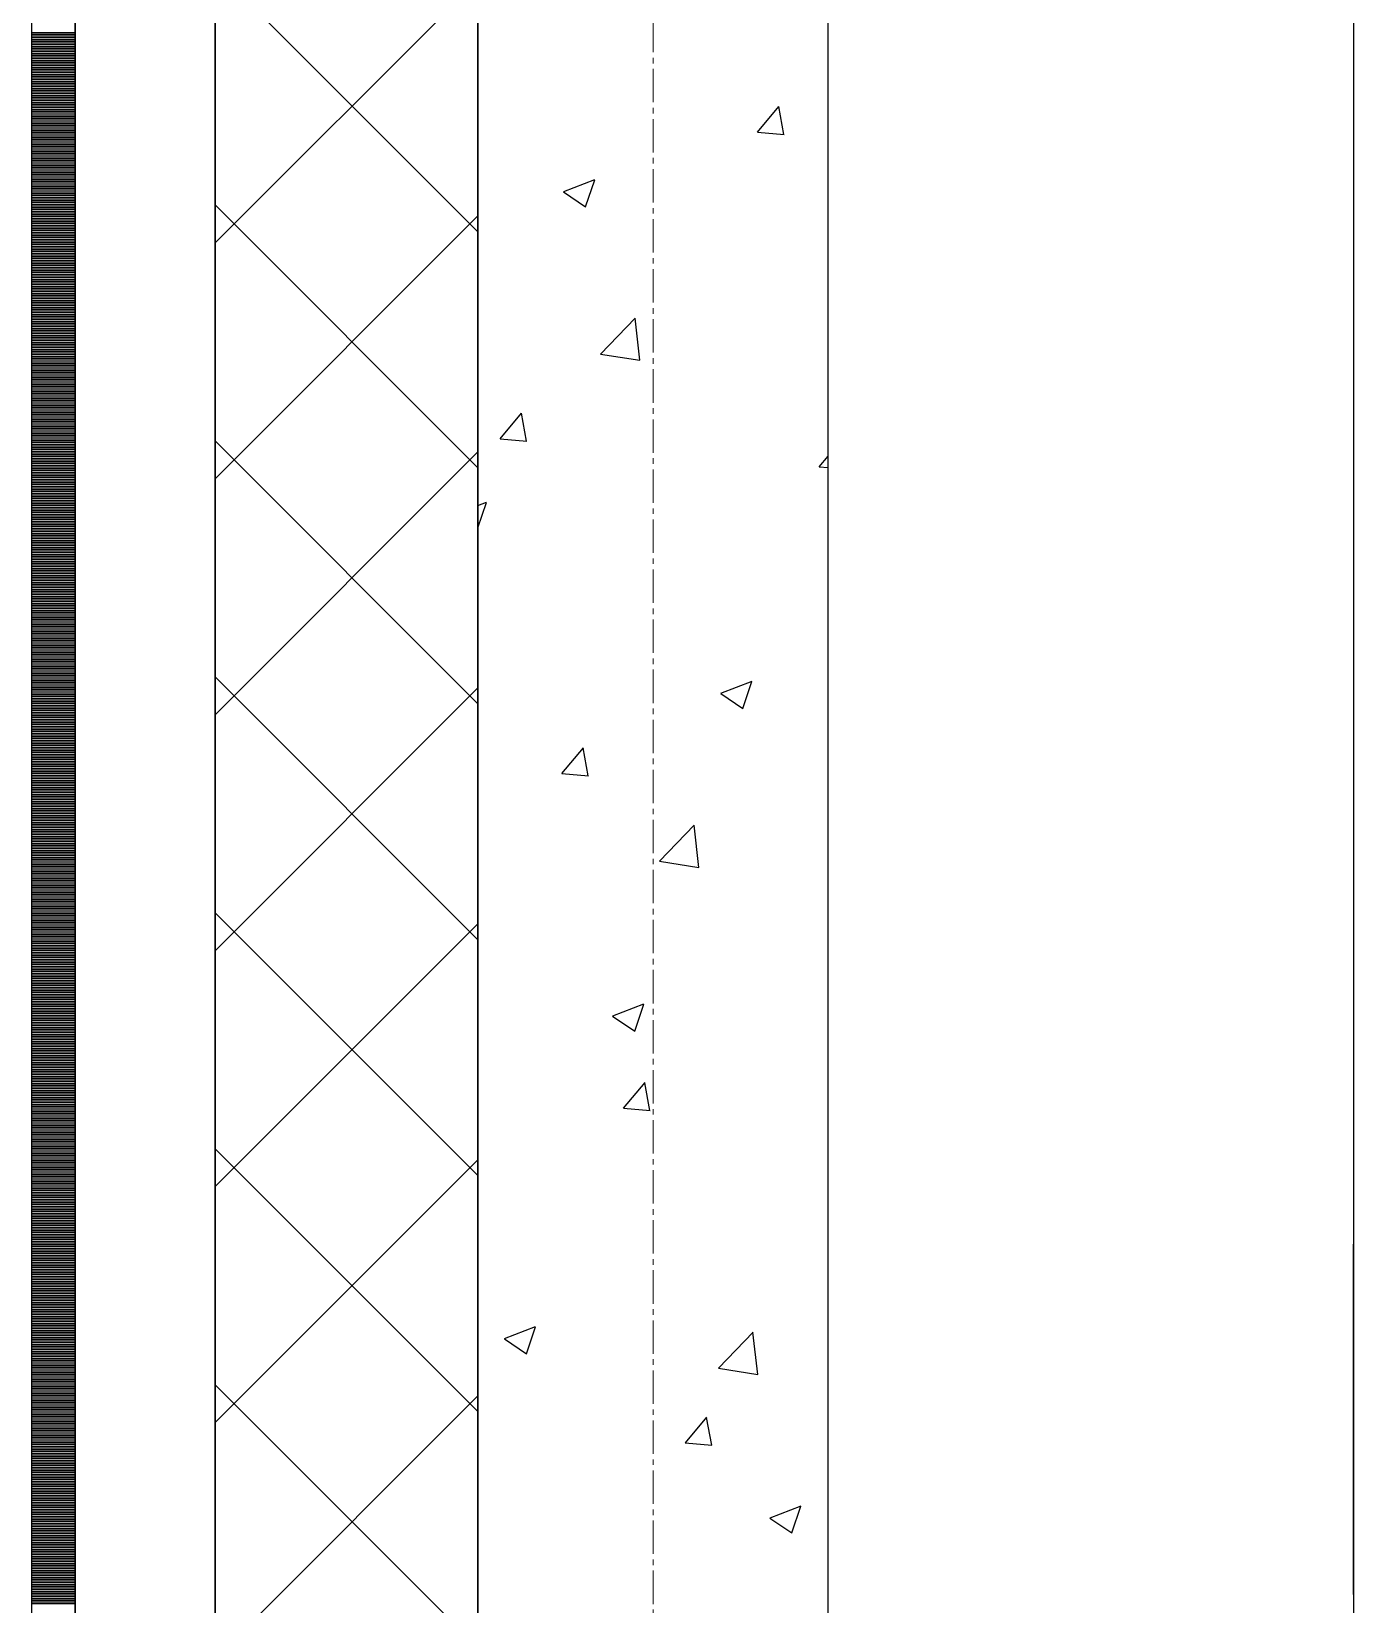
# Model space of a CAD drawing. Header units: millimetres. Extents: x -231292 to 573618, y -153144 to 564035.
# Drawn here: x 8548 to 9303, y 239161 to 240059 of the extents above; entities that cross this region are included whole.
import ezdxf

# ---------------------------------------------------------------- set-up
doc = ezdxf.new("R2010")
doc.units = ezdxf.units.MM
doc.linetypes.add('CENTER2', pattern=[28.575, 19.05, -3.175, 3.175, -3.175])
doc.layers.get('0').update_dxf_attribs({"color": 250})
for name, color, linetype, lineweight in [('АР_Стены ПЕНОблок', 250, 'Continuous', 20), ('АР_Тонкая', 250, 'Continuous', 5), ('АР_Утеплитель', 250, 'Continuous', 0), ('АР_Штриховка', 250, 'Continuous', 0), ('РД_Оси_100', 250, 'Continuous', 0)]:
    doc.layers.add(name, color=color, linetype=linetype, lineweight=lineweight)
doc.layers.add('КР_Балки-0.5', color=60, linetype='Continuous', lineweight=50, plot=False)

# ---------------------------------------------------------------- blocks, each defined once
blk = doc.blocks.new('оси_рен')
at = {"layer": 'РД_Оси_100', "color": 251, "linetype": 'CENTER2', "true_color": 0x636466}
blk.add_line((1195652.916, 135558.25), (1195652.916, 223268.25), dxfattribs=at)

msp = doc.modelspace()

# ---------------------------------------------------------------- linework, layer by layer
at = {"layer": 'АР_Стены ПЕНОблок', "color": 18, "linetype": 'Continuous', "lineweight": 25, "true_color": 0x000000}
for p, q in [((8803.243, 263866.253), (8803.243, 187666.253)), ((9003.243, 187666.253), (9003.243, 263866.253))]:
    msp.add_line(p, q, dxfattribs=at)
at = {"layer": 'АР_Тонкая', "color": 18, "linetype": 'Continuous', "lineweight": 25, "true_color": 0x000000}
for p, q in [((8548.243, 263866.253), (8548.243, 187666.253)), ((8573.243, 263866.253), (8573.243, 187666.253)), ((8573.243, 187666.253), (8573.243, 263866.253)), ((8653.243, 187666.253), (8653.243, 263866.253))]:
    msp.add_line(p, q, dxfattribs=at)
at = {"layer": 'АР_Утеплитель', "color": 18, "linetype": 'Continuous', "lineweight": 25, "true_color": 0x000000}
for p, q in [((8653.243, 263866.253), (8653.243, 187666.253)), ((8803.243, 187666.253), (8803.243, 263866.253))]:
    msp.add_line(p, q, dxfattribs=at)
at = {"layer": 'АР_Штриховка', "color": 18, "linetype": 'Continuous', "lineweight": 25, "true_color": 0x000000}
for p, q in [((8803.243, 239944.155), (8653.243, 240094.155)), ((8653.243, 239937.868), (8803.243, 240087.868)), ((8548.243, 240058.002), (8573.243, 240058.002)), ((8548.243, 240057.002), (8573.243, 240057.002)), ((8548.243, 240056.002), (8573.243, 240056.002)), ((8548.243, 240055.002), (8573.243, 240055.002)), ((8548.243, 240054.002), (8573.243, 240054.002)), ((8548.243, 240053.002), (8573.243, 240053.002)), ((8548.243, 240052.002), (8573.243, 240052.002)), ((8548.243, 240051.002), (8573.243, 240051.002)), ((8548.243, 240050.002), (8573.243, 240050.002)), ((8548.243, 240049.002), (8573.243, 240049.002)), ((8548.243, 240048.002), (8573.243, 240048.002)), ((8548.243, 240047.002), (8573.243, 240047.002)), ((8548.243, 240046.002), (8573.243, 240046.002)), ((8548.243, 240045.002), (8573.243, 240045.002)), ((8548.243, 240044.002), (8573.243, 240044.002)), ((8548.243, 240043.002), (8573.243, 240043.002)), ((8548.243, 240042.002), (8573.243, 240042.002)), ((8548.243, 240041.002), (8573.243, 240041.002)), ((8548.243, 240040.002), (8573.243, 240040.002)), ((8548.243, 240039.002), (8573.243, 240039.002)), ((8548.243, 240038.002), (8573.243, 240038.002)), ((8548.243, 240037.002), (8573.243, 240037.002)), ((8548.243, 240036.002), (8573.243, 240036.002)), ((8548.243, 240035.002), (8573.243, 240035.002)), ((8548.243, 240034.002), (8573.243, 240034.002)), ((8548.243, 240033.002), (8573.243, 240033.002)), ((8548.243, 240032.002), (8573.243, 240032.002)), ((8548.243, 240031.002), (8573.243, 240031.002)), ((8548.243, 240030.002), (8573.243, 240030.002)), ((8548.243, 240029.002), (8573.243, 240029.002)), ((8548.243, 240028.002), (8573.243, 240028.002)), ((8548.243, 240027.002), (8573.243, 240027.002)), ((8548.243, 240026.002), (8573.243, 240026.002)), ((8548.243, 240025.002), (8573.243, 240025.002)), ((8548.243, 240024.002), (8573.243, 240024.002)), ((8548.243, 240023.002), (8573.243, 240023.002)), ((8548.243, 240022.002), (8573.243, 240022.002)), ((8548.243, 240021.002), (8573.243, 240021.002)), ((8548.243, 240020.002), (8573.243, 240020.002)), ((8548.243, 240019.002), (8573.243, 240019.002)), ((8548.243, 240018.002), (8573.243, 240018.002)), ((8548.243, 240017.002), (8573.243, 240017.002)), ((8548.243, 240016.002), (8573.243, 240016.002)), ((8548.243, 240015.002), (8573.243, 240015.002)), ((8548.243, 240014.002), (8573.243, 240014.002)), ((8548.243, 240013.002), (8573.243, 240013.002)), ((8548.243, 240012.002), (8573.243, 240012.002)), ((8548.243, 240011.002), (8573.243, 240011.002)), ((8548.243, 240010.002), (8573.243, 240010.002)), ((8548.243, 240009.002), (8573.243, 240009.002)), ((8962.862, 240001.08), (8975.107, 240015.673)), ((8977.915, 239999.718), (8974.978, 240015.639)), ((8548.243, 240008.002), (8573.243, 240008.002)), ((8548.243, 240007.002), (8573.243, 240007.002)), ((8548.243, 240006.002), (8573.243, 240006.002)), ((8548.243, 240005.002), (8573.243, 240005.002)), ((8548.243, 240004.002), (8573.243, 240004.002)), ((8548.243, 240003.002), (8573.243, 240003.002)), ((8548.243, 240002.002), (8573.243, 240002.002)), ((8548.243, 240001.002), (8573.243, 240001.002)), ((8548.243, 240000.002), (8573.243, 240000.002)), ((8962.861, 240001.07), (8978.043, 239999.742)), ((8548.243, 239999.002), (8573.243, 239999.002)), ((8548.243, 239998.002), (8573.243, 239998.002)), ((8548.243, 239997.002), (8573.243, 239997.002)), ((8548.243, 239996.002), (8573.243, 239996.002)), ((8548.243, 239995.002), (8573.243, 239995.002)), ((8548.243, 239994.002), (8573.243, 239994.002)), ((8548.243, 239993.002), (8573.243, 239993.002)), ((8548.243, 239992.002), (8573.243, 239992.002)), ((8548.243, 239991.002), (8573.243, 239991.002)), ((8548.243, 239990.002), (8573.243, 239990.002)), ((8548.243, 239989.002), (8573.243, 239989.002)), ((8548.243, 239988.002), (8573.243, 239988.002)), ((8548.243, 239987.002), (8573.243, 239987.002)), ((8548.243, 239986.002), (8573.243, 239986.002)), ((8548.243, 239985.002), (8573.243, 239985.002)), ((8548.243, 239984.002), (8573.243, 239984.002)), ((8548.243, 239983.002), (8573.243, 239983.002)), ((8548.243, 239982.002), (8573.243, 239982.002)), ((8548.243, 239981.002), (8573.243, 239981.002)), ((8548.243, 239980.002), (8573.243, 239980.002)), ((8548.243, 239979.002), (8573.243, 239979.002)), ((8548.243, 239978.002), (8573.243, 239978.002)), ((8548.243, 239977.002), (8573.243, 239977.002)), ((8548.243, 239976.002), (8573.243, 239976.002)), ((8548.243, 239975.002), (8573.243, 239975.002)), ((8548.243, 239974.002), (8573.243, 239974.002)), ((8548.243, 239973.002), (8573.243, 239973.002)), ((8852.18, 239967.186), (8869.965, 239974.013)), ((8864.729, 239958.451), (8869.88, 239973.8)), ((8548.243, 239972.002), (8573.243, 239972.002)), ((8548.243, 239971.002), (8573.243, 239971.002)), ((8548.243, 239970.002), (8573.243, 239970.002)), ((8548.243, 239969.002), (8573.243, 239969.002)), ((8548.243, 239968.002), (8573.243, 239968.002)), ((8548.243, 239967.002), (8573.243, 239967.002)), ((8548.243, 239966.002), (8573.243, 239966.002)), ((8548.243, 239965.002), (8573.243, 239965.002)), ((8548.243, 239964.002), (8573.243, 239964.002)), ((8852.085, 239966.975), (8864.72, 239958.453)), ((8548.243, 239963.002), (8573.243, 239963.002)), ((8548.243, 239962.002), (8573.243, 239962.002)), ((8548.243, 239961.002), (8573.243, 239961.002)), ((8548.243, 239960.002), (8573.243, 239960.002)), ((8548.243, 239959.002), (8573.243, 239959.002)), ((8548.243, 239958.002), (8573.243, 239958.002)), ((8548.243, 239957.002), (8573.243, 239957.002)), ((8548.243, 239956.002), (8573.243, 239956.002)), ((8548.243, 239955.002), (8573.243, 239955.002)), ((8803.243, 239809.451), (8653.243, 239959.451)), ((8548.243, 239954.002), (8573.243, 239954.002)), ((8548.243, 239953.002), (8573.243, 239953.002)), ((8548.243, 239952.002), (8573.243, 239952.002)), ((8548.243, 239951.002), (8573.243, 239951.002)), ((8548.243, 239950.002), (8573.243, 239950.002)), ((8548.243, 239949.002), (8573.243, 239949.002)), ((8548.243, 239948.002), (8573.243, 239948.002)), ((8548.243, 239947.002), (8573.243, 239947.002)), ((8548.243, 239946.002), (8573.243, 239946.002)), ((8653.243, 239803.164), (8803.243, 239953.164)), ((8548.243, 239945.002), (8573.243, 239945.002)), ((8548.243, 239944.002), (8573.243, 239944.002)), ((8548.243, 239943.002), (8573.243, 239943.002)), ((8548.243, 239942.002), (8573.243, 239942.002)), ((8548.243, 239941.002), (8573.243, 239941.002)), ((8548.243, 239940.002), (8573.243, 239940.002)), ((8548.243, 239939.002), (8573.243, 239939.002)), ((8548.243, 239938.002), (8573.243, 239938.002)), ((8548.243, 239937.002), (8573.243, 239937.002)), ((8548.243, 239936.002), (8573.243, 239936.002)), ((8548.243, 239935.002), (8573.243, 239935.002)), ((8548.243, 239934.002), (8573.243, 239934.002)), ((8548.243, 239933.002), (8573.243, 239933.002)), ((8548.243, 239932.002), (8573.243, 239932.002)), ((8548.243, 239931.002), (8573.243, 239931.002)), ((8548.243, 239930.002), (8573.243, 239930.002)), ((8548.243, 239929.002), (8573.243, 239929.002)), ((8548.243, 239928.002), (8573.243, 239928.002)), ((8548.243, 239927.002), (8573.243, 239927.002)), ((8548.243, 239926.002), (8573.243, 239926.002)), ((8548.243, 239925.002), (8573.243, 239925.002)), ((8548.243, 239924.002), (8573.243, 239924.002)), ((8548.243, 239923.002), (8573.243, 239923.002)), ((8548.243, 239922.002), (8573.243, 239922.002)), ((8548.243, 239921.002), (8573.243, 239921.002)), ((8548.243, 239920.002), (8573.243, 239920.002)), ((8548.243, 239919.002), (8573.243, 239919.002)), ((8548.243, 239918.002), (8573.243, 239918.002)), ((8548.243, 239917.002), (8573.243, 239917.002)), ((8548.243, 239916.002), (8573.243, 239916.002)), ((8548.243, 239915.002), (8573.243, 239915.002)), ((8548.243, 239914.002), (8573.243, 239914.002)), ((8548.243, 239913.002), (8573.243, 239913.002)), ((8548.243, 239912.002), (8573.243, 239912.002)), ((8548.243, 239911.002), (8573.243, 239911.002)), ((8548.243, 239910.002), (8573.243, 239910.002)), ((8548.243, 239909.002), (8573.243, 239909.002)), ((8548.243, 239908.002), (8573.243, 239908.002)), ((8548.243, 239907.002), (8573.243, 239907.002)), ((8548.243, 239906.002), (8573.243, 239906.002)), ((8548.243, 239905.002), (8573.243, 239905.002)), ((8548.243, 239904.002), (8573.243, 239904.002)), ((8548.243, 239903.002), (8573.243, 239903.002)), ((8548.243, 239902.002), (8573.243, 239902.002)), ((8548.243, 239901.002), (8573.243, 239901.002)), ((8548.243, 239900.002), (8573.243, 239900.002)), ((8548.243, 239899.002), (8573.243, 239899.002)), ((8548.243, 239898.002), (8573.243, 239898.002)), ((8548.243, 239897.002), (8573.243, 239897.002)), ((8548.243, 239896.002), (8573.243, 239896.002)), ((8548.243, 239895.002), (8573.243, 239895.002)), ((8548.243, 239894.002), (8573.243, 239894.002)), ((8548.243, 239893.002), (8573.243, 239893.002)), ((8548.243, 239892.002), (8573.243, 239892.002)), ((8873.173, 239874.28), (8892.957, 239894.899)), ((8895.749, 239870.775), (8892.943, 239894.897)), ((8548.243, 239891.002), (8573.243, 239891.002)), ((8548.243, 239890.002), (8573.243, 239890.002)), ((8548.243, 239889.002), (8573.243, 239889.002)), ((8548.243, 239888.002), (8573.243, 239888.002)), ((8548.243, 239887.002), (8573.243, 239887.002)), ((8548.243, 239886.002), (8573.243, 239886.002)), ((8548.243, 239885.002), (8573.243, 239885.002)), ((8548.243, 239884.002), (8573.243, 239884.002)), ((8548.243, 239883.002), (8573.243, 239883.002)), ((8548.243, 239882.002), (8573.243, 239882.002)), ((8548.243, 239881.002), (8573.243, 239881.002)), ((8548.243, 239880.002), (8573.243, 239880.002)), ((8548.243, 239879.002), (8573.243, 239879.002)), ((8548.243, 239878.002), (8573.243, 239878.002)), ((8548.243, 239877.002), (8573.243, 239877.002)), ((8548.243, 239876.002), (8573.243, 239876.002)), ((8548.243, 239875.002), (8573.243, 239875.002)), ((8548.243, 239874.002), (8573.243, 239874.002)), ((8873.163, 239874.302), (8895.753, 239870.799)), ((8548.243, 239873.002), (8573.243, 239873.002)), ((8548.243, 239872.002), (8573.243, 239872.002)), ((8548.243, 239871.002), (8573.243, 239871.002)), ((8548.243, 239870.002), (8573.243, 239870.002)), ((8548.243, 239869.002), (8573.243, 239869.002)), ((8548.243, 239868.002), (8573.243, 239868.002)), ((8548.243, 239867.002), (8573.243, 239867.002)), ((8548.243, 239866.002), (8573.243, 239866.002)), ((8548.243, 239865.002), (8573.243, 239865.002)), ((8548.243, 239864.002), (8573.243, 239864.002)), ((8548.243, 239863.002), (8573.243, 239863.002)), ((8548.243, 239862.002), (8573.243, 239862.002)), ((8548.243, 239861.002), (8573.243, 239861.002)), ((8548.243, 239860.002), (8573.243, 239860.002)), ((8548.243, 239859.002), (8573.243, 239859.002)), ((8548.243, 239858.002), (8573.243, 239858.002)), ((8548.243, 239857.002), (8573.243, 239857.002)), ((8548.243, 239856.002), (8573.243, 239856.002)), ((8548.243, 239855.002), (8573.243, 239855.002)), ((8548.243, 239854.002), (8573.243, 239854.002)), ((8548.243, 239853.002), (8573.243, 239853.002)), ((8548.243, 239852.002), (8573.243, 239852.002)), ((8548.243, 239851.002), (8573.243, 239851.002)), ((8548.243, 239850.002), (8573.243, 239850.002)), ((8548.243, 239849.002), (8573.243, 239849.002)), ((8548.243, 239848.002), (8573.243, 239848.002)), ((8548.243, 239847.002), (8573.243, 239847.002)), ((8548.243, 239846.002), (8573.243, 239846.002)), ((8548.243, 239845.002), (8573.243, 239845.002)), ((8548.243, 239844.002), (8573.243, 239844.002)), ((8548.243, 239843.002), (8573.243, 239843.002)), ((8548.243, 239842.002), (8573.243, 239842.002)), ((8548.243, 239841.002), (8573.243, 239841.002)), ((8548.243, 239840.002), (8573.243, 239840.002)), ((8548.243, 239839.002), (8573.243, 239839.002)), ((8548.243, 239838.002), (8573.243, 239838.002)), ((8815.921, 239825.963), (8828.166, 239840.556)), ((8830.974, 239824.6), (8828.037, 239840.522)), ((8548.243, 239837.002), (8573.243, 239837.002)), ((8548.243, 239836.002), (8573.243, 239836.002)), ((8548.243, 239835.002), (8573.243, 239835.002)), ((8548.243, 239834.002), (8573.243, 239834.002)), ((8548.243, 239833.002), (8573.243, 239833.002)), ((8548.243, 239832.002), (8573.243, 239832.002)), ((8548.243, 239831.002), (8573.243, 239831.002)), ((8548.243, 239830.002), (8573.243, 239830.002)), ((8548.243, 239829.002), (8573.243, 239829.002)), ((8548.243, 239828.002), (8573.243, 239828.002)), ((8548.243, 239827.002), (8573.243, 239827.002)), ((8548.243, 239826.002), (8573.243, 239826.002)), ((8548.243, 239825.002), (8573.243, 239825.002)), ((8548.243, 239824.002), (8573.243, 239824.002)), ((8548.243, 239823.002), (8573.243, 239823.002)), ((8548.243, 239822.002), (8573.243, 239822.002)), ((8548.243, 239821.002), (8573.243, 239821.002)), ((8548.243, 239820.002), (8573.243, 239820.002)), ((8803.243, 239674.747), (8653.243, 239824.747)), ((8815.92, 239825.952), (8831.102, 239824.624)), ((8548.243, 239819.002), (8573.243, 239819.002)), ((8548.243, 239818.002), (8573.243, 239818.002)), ((8548.243, 239817.002), (8573.243, 239817.002)), ((8548.243, 239816.002), (8573.243, 239816.002)), ((8548.243, 239815.002), (8573.243, 239815.002)), ((8548.243, 239814.002), (8573.243, 239814.002)), ((8548.243, 239813.002), (8573.243, 239813.002)), ((8548.243, 239812.002), (8573.243, 239812.002)), ((8548.243, 239811.002), (8573.243, 239811.002)), ((8653.243, 239668.461), (8803.243, 239818.461)), ((8998.105, 239810.023), (9003.243, 239816.146)), ((8548.243, 239810.002), (8573.243, 239810.002)), ((8548.243, 239809.002), (8573.243, 239809.002)), ((8548.243, 239808.002), (8573.243, 239808.002)), ((8548.243, 239807.002), (8573.243, 239807.002)), ((8548.243, 239806.002), (8573.243, 239806.002)), ((8548.243, 239805.002), (8573.243, 239805.002)), ((8548.243, 239804.002), (8573.243, 239804.002)), ((8548.243, 239803.002), (8573.243, 239803.002)), ((8548.243, 239802.002), (8573.243, 239802.002)), ((8998.104, 239810.013), (9003.243, 239809.564)), ((8548.243, 239801.002), (8573.243, 239801.002)), ((8548.243, 239800.002), (8573.243, 239800.002)), ((8548.243, 239799.002), (8573.243, 239799.002)), ((8548.243, 239798.002), (8573.243, 239798.002)), ((8548.243, 239797.002), (8573.243, 239797.002)), ((8548.243, 239796.002), (8573.243, 239796.002)), ((8548.243, 239795.002), (8573.243, 239795.002)), ((8548.243, 239794.002), (8573.243, 239794.002)), ((8548.243, 239793.002), (8573.243, 239793.002)), ((8548.243, 239792.002), (8573.243, 239792.002)), ((8548.243, 239791.002), (8573.243, 239791.002)), ((8548.243, 239790.002), (8573.243, 239790.002)), ((8548.243, 239789.002), (8573.243, 239789.002)), ((8548.243, 239788.002), (8573.243, 239788.002)), ((8548.243, 239787.002), (8573.243, 239787.002)), ((8548.243, 239786.002), (8573.243, 239786.002)), ((8548.243, 239785.002), (8573.243, 239785.002)), ((8548.243, 239784.002), (8573.243, 239784.002)), ((8803.243, 239787.936), (8808.163, 239789.825)), ((8803.243, 239775.204), (8808.077, 239789.612)), ((8548.243, 239783.002), (8573.243, 239783.002)), ((8548.243, 239782.002), (8573.243, 239782.002)), ((8548.243, 239781.002), (8573.243, 239781.002)), ((8548.243, 239780.002), (8573.243, 239780.002)), ((8548.243, 239779.002), (8573.243, 239779.002)), ((8548.243, 239778.002), (8573.243, 239778.002)), ((8548.243, 239777.002), (8573.243, 239777.002)), ((8548.243, 239776.002), (8573.243, 239776.002)), ((8548.243, 239775.002), (8573.243, 239775.002)), ((8548.243, 239774.002), (8573.243, 239774.002)), ((8548.243, 239773.002), (8573.243, 239773.002)), ((8548.243, 239772.002), (8573.243, 239772.002)), ((8548.243, 239771.002), (8573.243, 239771.002)), ((8548.243, 239770.002), (8573.243, 239770.002)), ((8548.243, 239769.002), (8573.243, 239769.002)), ((8548.243, 239768.002), (8573.243, 239768.002)), ((8548.243, 239767.002), (8573.243, 239767.002)), ((8548.243, 239766.002), (8573.243, 239766.002)), ((8548.243, 239765.002), (8573.243, 239765.002)), ((8548.243, 239764.002), (8573.243, 239764.002)), ((8548.243, 239763.002), (8573.243, 239763.002)), ((8548.243, 239762.002), (8573.243, 239762.002)), ((8548.243, 239761.002), (8573.243, 239761.002)), ((8548.243, 239760.002), (8573.243, 239760.002)), ((8548.243, 239759.002), (8573.243, 239759.002)), ((8548.243, 239758.002), (8573.243, 239758.002)), ((8548.243, 239757.002), (8573.243, 239757.002)), ((8548.243, 239756.002), (8573.243, 239756.002)), ((8548.243, 239755.002), (8573.243, 239755.002)), ((8548.243, 239754.002), (8573.243, 239754.002)), ((8548.243, 239753.002), (8573.243, 239753.002)), ((8548.243, 239752.002), (8573.243, 239752.002)), ((8548.243, 239751.002), (8573.243, 239751.002)), ((8548.243, 239750.002), (8573.243, 239750.002)), ((8548.243, 239749.002), (8573.243, 239749.002)), ((8548.243, 239748.002), (8573.243, 239748.002)), ((8548.243, 239747.002), (8573.243, 239747.002)), ((8548.243, 239746.002), (8573.243, 239746.002)), ((8548.243, 239745.002), (8573.243, 239745.002)), ((8548.243, 239744.002), (8573.243, 239744.002)), ((8548.243, 239743.002), (8573.243, 239743.002)), ((8548.243, 239742.002), (8573.243, 239742.002)), ((8548.243, 239741.002), (8573.243, 239741.002)), ((8548.243, 239740.002), (8573.243, 239740.002)), ((8548.243, 239739.002), (8573.243, 239739.002)), ((8548.243, 239738.002), (8573.243, 239738.002)), ((8548.243, 239737.002), (8573.243, 239737.002)), ((8548.243, 239736.002), (8573.243, 239736.002)), ((8548.243, 239735.002), (8573.243, 239735.002)), ((8548.243, 239734.002), (8573.243, 239734.002)), ((8548.243, 239733.002), (8573.243, 239733.002)), ((8548.243, 239732.002), (8573.243, 239732.002)), ((8548.243, 239731.002), (8573.243, 239731.002)), ((8548.243, 239730.002), (8573.243, 239730.002)), ((8548.243, 239729.002), (8573.243, 239729.002)), ((8548.243, 239728.002), (8573.243, 239728.002)), ((8548.243, 239727.002), (8573.243, 239727.002)), ((8548.243, 239726.002), (8573.243, 239726.002)), ((8548.243, 239725.002), (8573.243, 239725.002)), ((8548.243, 239724.002), (8573.243, 239724.002)), ((8548.243, 239723.002), (8573.243, 239723.002)), ((8548.243, 239722.002), (8573.243, 239722.002)), ((8548.243, 239721.002), (8573.243, 239721.002)), ((8548.243, 239720.002), (8573.243, 239720.002)), ((8548.243, 239719.002), (8573.243, 239719.002)), ((8548.243, 239718.002), (8573.243, 239718.002)), ((8548.243, 239717.002), (8573.243, 239717.002)), ((8548.243, 239716.002), (8573.243, 239716.002)), ((8548.243, 239715.002), (8573.243, 239715.002)), ((8548.243, 239714.002), (8573.243, 239714.002)), ((8548.243, 239713.002), (8573.243, 239713.002)), ((8548.243, 239712.002), (8573.243, 239712.002)), ((8548.243, 239711.002), (8573.243, 239711.002)), ((8548.243, 239710.002), (8573.243, 239710.002)), ((8548.243, 239709.002), (8573.243, 239709.002)), ((8548.243, 239708.002), (8573.243, 239708.002)), ((8548.243, 239707.002), (8573.243, 239707.002)), ((8548.243, 239706.002), (8573.243, 239706.002)), ((8548.243, 239705.002), (8573.243, 239705.002)), ((8548.243, 239704.002), (8573.243, 239704.002)), ((8548.243, 239703.002), (8573.243, 239703.002)), ((8548.243, 239702.002), (8573.243, 239702.002)), ((8548.243, 239701.002), (8573.243, 239701.002)), ((8548.243, 239700.002), (8573.243, 239700.002)), ((8548.243, 239699.002), (8573.243, 239699.002)), ((8548.243, 239698.002), (8573.243, 239698.002)), ((8548.243, 239697.002), (8573.243, 239697.002)), ((8548.243, 239696.002), (8573.243, 239696.002)), ((8548.243, 239695.002), (8573.243, 239695.002)), ((8548.243, 239694.002), (8573.243, 239694.002)), ((8548.243, 239693.002), (8573.243, 239693.002)), ((8548.243, 239692.002), (8573.243, 239692.002)), ((8548.243, 239691.002), (8573.243, 239691.002)), ((8548.243, 239690.002), (8573.243, 239690.002)), ((8548.243, 239689.002), (8573.243, 239689.002)), ((8548.243, 239688.002), (8573.243, 239688.002)), ((8548.243, 239687.002), (8573.243, 239687.002)), ((8548.243, 239686.002), (8573.243, 239686.002)), ((8803.243, 239540.044), (8653.243, 239690.044)), ((8941.993, 239680.733), (8959.777, 239687.56)), ((8954.542, 239671.998), (8959.692, 239687.347)), ((8548.243, 239685.002), (8573.243, 239685.002)), ((8548.243, 239684.002), (8573.243, 239684.002)), ((8548.243, 239683.002), (8573.243, 239683.002)), ((8548.243, 239682.002), (8573.243, 239682.002)), ((8548.243, 239681.002), (8573.243, 239681.002)), ((8548.243, 239680.002), (8573.243, 239680.002)), ((8548.243, 239679.002), (8573.243, 239679.002)), ((8548.243, 239678.002), (8573.243, 239678.002)), ((8548.243, 239677.002), (8573.243, 239677.002)), ((8653.243, 239533.757), (8803.243, 239683.757)), ((8941.897, 239680.522), (8954.532, 239672)), ((8548.243, 239676.002), (8573.243, 239676.002)), ((8548.243, 239675.002), (8573.243, 239675.002)), ((8548.243, 239674.002), (8573.243, 239674.002)), ((8548.243, 239673.002), (8573.243, 239673.002)), ((8548.243, 239672.002), (8573.243, 239672.002)), ((8548.243, 239671.002), (8573.243, 239671.002)), ((8548.243, 239670.002), (8573.243, 239670.002)), ((8548.243, 239669.002), (8573.243, 239669.002)), ((8548.243, 239668.002), (8573.243, 239668.002)), ((8548.243, 239667.002), (8573.243, 239667.002)), ((8548.243, 239666.002), (8573.243, 239666.002)), ((8548.243, 239665.002), (8573.243, 239665.002)), ((8548.243, 239664.002), (8573.243, 239664.002)), ((8548.243, 239663.002), (8573.243, 239663.002)), ((8548.243, 239662.002), (8573.243, 239662.002)), ((8548.243, 239661.002), (8573.243, 239661.002)), ((8548.243, 239660.002), (8573.243, 239660.002)), ((8548.243, 239659.002), (8573.243, 239659.002)), ((8548.243, 239658.002), (8573.243, 239658.002)), ((8548.243, 239657.002), (8573.243, 239657.002)), ((8548.243, 239656.002), (8573.243, 239656.002)), ((8548.243, 239655.002), (8573.243, 239655.002)), ((8548.243, 239654.002), (8573.243, 239654.002)), ((8548.243, 239653.002), (8573.243, 239653.002)), ((8548.243, 239652.002), (8573.243, 239652.002)), ((8548.243, 239651.002), (8573.243, 239651.002)), ((8548.243, 239650.002), (8573.243, 239650.002)), ((8851.164, 239634.906), (8863.409, 239649.499)), ((8866.217, 239633.543), (8863.28, 239649.465)), ((8548.243, 239649.002), (8573.243, 239649.002)), ((8548.243, 239648.002), (8573.243, 239648.002)), ((8548.243, 239647.002), (8573.243, 239647.002)), ((8548.243, 239646.002), (8573.243, 239646.002)), ((8548.243, 239645.002), (8573.243, 239645.002)), ((8548.243, 239644.002), (8573.243, 239644.002)), ((8548.243, 239643.002), (8573.243, 239643.002)), ((8548.243, 239642.002), (8573.243, 239642.002)), ((8548.243, 239641.002), (8573.243, 239641.002)), ((8548.243, 239640.002), (8573.243, 239640.002)), ((8548.243, 239639.002), (8573.243, 239639.002)), ((8548.243, 239638.002), (8573.243, 239638.002)), ((8548.243, 239637.002), (8573.243, 239637.002)), ((8548.243, 239636.002), (8573.243, 239636.002)), ((8548.243, 239635.002), (8573.243, 239635.002)), ((8548.243, 239634.002), (8573.243, 239634.002)), ((8548.243, 239633.002), (8573.243, 239633.002)), ((8548.243, 239632.002), (8573.243, 239632.002)), ((8851.163, 239634.896), (8866.345, 239633.567)), ((8548.243, 239631.002), (8573.243, 239631.002)), ((8548.243, 239630.002), (8573.243, 239630.002)), ((8548.243, 239629.002), (8573.243, 239629.002)), ((8548.243, 239628.002), (8573.243, 239628.002)), ((8548.243, 239627.002), (8573.243, 239627.002)), ((8548.243, 239626.002), (8573.243, 239626.002)), ((8548.243, 239625.002), (8573.243, 239625.002)), ((8548.243, 239624.002), (8573.243, 239624.002)), ((8548.243, 239623.002), (8573.243, 239623.002)), ((8548.243, 239622.002), (8573.243, 239622.002)), ((8548.243, 239621.002), (8573.243, 239621.002)), ((8548.243, 239620.002), (8573.243, 239620.002)), ((8548.243, 239619.002), (8573.243, 239619.002)), ((8548.243, 239618.002), (8573.243, 239618.002)), ((8548.243, 239617.002), (8573.243, 239617.002)), ((8548.243, 239616.002), (8573.243, 239616.002)), ((8548.243, 239615.002), (8573.243, 239615.002)), ((8548.243, 239614.002), (8573.243, 239614.002)), ((8548.243, 239613.002), (8573.243, 239613.002)), ((8548.243, 239612.002), (8573.243, 239612.002)), ((8548.243, 239611.002), (8573.243, 239611.002)), ((8548.243, 239610.002), (8573.243, 239610.002)), ((8548.243, 239609.002), (8573.243, 239609.002)), ((8548.243, 239608.002), (8573.243, 239608.002)), ((8548.243, 239607.002), (8573.243, 239607.002)), ((8548.243, 239606.002), (8573.243, 239606.002)), ((8548.243, 239605.002), (8573.243, 239605.002)), ((8906.848, 239584.811), (8926.632, 239605.43)), ((8929.424, 239581.306), (8926.617, 239605.428)), ((8548.243, 239604.002), (8573.243, 239604.002)), ((8548.243, 239603.002), (8573.243, 239603.002)), ((8548.243, 239602.002), (8573.243, 239602.002)), ((8548.243, 239601.002), (8573.243, 239601.002)), ((8548.243, 239600.002), (8573.243, 239600.002)), ((8548.243, 239599.002), (8573.243, 239599.002)), ((8548.243, 239598.002), (8573.243, 239598.002)), ((8548.243, 239597.002), (8573.243, 239597.002)), ((8548.243, 239596.002), (8573.243, 239596.002)), ((8548.243, 239595.002), (8573.243, 239595.002)), ((8548.243, 239594.002), (8573.243, 239594.002)), ((8548.243, 239593.002), (8573.243, 239593.002)), ((8548.243, 239592.002), (8573.243, 239592.002)), ((8548.243, 239591.002), (8573.243, 239591.002)), ((8548.243, 239590.002), (8573.243, 239590.002)), ((8548.243, 239589.002), (8573.243, 239589.002)), ((8548.243, 239588.002), (8573.243, 239588.002)), ((8548.243, 239587.002), (8573.243, 239587.002)), ((8548.243, 239586.002), (8573.243, 239586.002)), ((8548.243, 239585.002), (8573.243, 239585.002)), ((8548.243, 239584.002), (8573.243, 239584.002)), ((8548.243, 239583.002), (8573.243, 239583.002)), ((8548.243, 239582.002), (8573.243, 239582.002)), ((8548.243, 239581.002), (8573.243, 239581.002)), ((8548.243, 239580.002), (8573.243, 239580.002)), ((8548.243, 239579.002), (8573.243, 239579.002)), ((8548.243, 239578.002), (8573.243, 239578.002)), ((8906.837, 239584.834), (8929.427, 239581.331)), ((8548.243, 239577.002), (8573.243, 239577.002)), ((8548.243, 239576.002), (8573.243, 239576.002)), ((8548.243, 239575.002), (8573.243, 239575.002)), ((8548.243, 239574.002), (8573.243, 239574.002)), ((8548.243, 239573.002), (8573.243, 239573.002)), ((8548.243, 239572.002), (8573.243, 239572.002)), ((8548.243, 239571.002), (8573.243, 239571.002)), ((8548.243, 239570.002), (8573.243, 239570.002)), ((8548.243, 239569.002), (8573.243, 239569.002)), ((8548.243, 239568.002), (8573.243, 239568.002)), ((8548.243, 239567.002), (8573.243, 239567.002)), ((8548.243, 239566.002), (8573.243, 239566.002)), ((8548.243, 239565.002), (8573.243, 239565.002)), ((8548.243, 239564.002), (8573.243, 239564.002)), ((8548.243, 239563.002), (8573.243, 239563.002)), ((8548.243, 239562.002), (8573.243, 239562.002)), ((8548.243, 239561.002), (8573.243, 239561.002)), ((8548.243, 239560.002), (8573.243, 239560.002)), ((8548.243, 239559.002), (8573.243, 239559.002)), ((8548.243, 239558.002), (8573.243, 239558.002)), ((8548.243, 239557.002), (8573.243, 239557.002)), ((8548.243, 239556.002), (8573.243, 239556.002)), ((8548.243, 239555.002), (8573.243, 239555.002)), ((8548.243, 239554.002), (8573.243, 239554.002)), ((8548.243, 239553.002), (8573.243, 239553.002)), ((8548.243, 239552.002), (8573.243, 239552.002)), ((8548.243, 239551.002), (8573.243, 239551.002)), ((8803.243, 239405.34), (8653.243, 239555.34)), ((8548.243, 239550.002), (8573.243, 239550.002)), ((8548.243, 239549.002), (8573.243, 239549.002)), ((8548.243, 239548.002), (8573.243, 239548.002)), ((8548.243, 239547.002), (8573.243, 239547.002)), ((8548.243, 239546.002), (8573.243, 239546.002)), ((8548.243, 239545.002), (8573.243, 239545.002)), ((8548.243, 239544.002), (8573.243, 239544.002)), ((8548.243, 239543.002), (8573.243, 239543.002)), ((8548.243, 239542.002), (8573.243, 239542.002)), ((8653.243, 239399.053), (8803.243, 239549.053)), ((8548.243, 239541.002), (8573.243, 239541.002)), ((8548.243, 239540.002), (8573.243, 239540.002)), ((8548.243, 239539.002), (8573.243, 239539.002)), ((8548.243, 239538.002), (8573.243, 239538.002)), ((8548.243, 239537.002), (8573.243, 239537.002)), ((8548.243, 239536.002), (8573.243, 239536.002)), ((8548.243, 239535.002), (8573.243, 239535.002)), ((8548.243, 239534.002), (8573.243, 239534.002)), ((8548.243, 239533.002), (8573.243, 239533.002)), ((8548.243, 239532.002), (8573.243, 239532.002)), ((8548.243, 239531.002), (8573.243, 239531.002)), ((8548.243, 239530.002), (8573.243, 239530.002)), ((8548.243, 239529.002), (8573.243, 239529.002)), ((8548.243, 239528.002), (8573.243, 239528.002)), ((8548.243, 239527.002), (8573.243, 239527.002)), ((8548.243, 239526.002), (8573.243, 239526.002)), ((8548.243, 239525.002), (8573.243, 239525.002)), ((8548.243, 239524.002), (8573.243, 239524.002)), ((8548.243, 239523.002), (8573.243, 239523.002)), ((8548.243, 239522.002), (8573.243, 239522.002)), ((8548.243, 239521.002), (8573.243, 239521.002)), ((8548.243, 239520.002), (8573.243, 239520.002)), ((8548.243, 239519.002), (8573.243, 239519.002)), ((8548.243, 239518.002), (8573.243, 239518.002)), ((8548.243, 239517.002), (8573.243, 239517.002)), ((8548.243, 239516.002), (8573.243, 239516.002)), ((8548.243, 239515.002), (8573.243, 239515.002)), ((8548.243, 239514.002), (8573.243, 239514.002)), ((8548.243, 239513.002), (8573.243, 239513.002)), ((8548.243, 239512.002), (8573.243, 239512.002)), ((8548.243, 239511.002), (8573.243, 239511.002)), ((8548.243, 239510.002), (8573.243, 239510.002)), ((8548.243, 239509.002), (8573.243, 239509.002)), ((8548.243, 239508.002), (8573.243, 239508.002)), ((8548.243, 239507.002), (8573.243, 239507.002)), ((8548.243, 239506.002), (8573.243, 239506.002)), ((8548.243, 239505.002), (8573.243, 239505.002)), ((8548.243, 239504.002), (8573.243, 239504.002)), ((8548.243, 239503.002), (8573.243, 239503.002)), ((8548.243, 239502.002), (8573.243, 239502.002)), ((8548.243, 239501.002), (8573.243, 239501.002)), ((8548.243, 239500.002), (8573.243, 239500.002)), ((8548.243, 239499.002), (8573.243, 239499.002)), ((8548.243, 239498.002), (8573.243, 239498.002)), ((8548.243, 239497.002), (8573.243, 239497.002)), ((8880.191, 239496.545), (8897.975, 239503.372)), ((8892.74, 239487.81), (8897.89, 239503.159)), ((8548.243, 239496.002), (8573.243, 239496.002)), ((8548.243, 239495.002), (8573.243, 239495.002)), ((8548.243, 239494.002), (8573.243, 239494.002)), ((8548.243, 239493.002), (8573.243, 239493.002)), ((8548.243, 239492.002), (8573.243, 239492.002)), ((8548.243, 239491.002), (8573.243, 239491.002)), ((8548.243, 239490.002), (8573.243, 239490.002)), ((8548.243, 239489.002), (8573.243, 239489.002)), ((8548.243, 239488.002), (8573.243, 239488.002)), ((8880.095, 239496.334), (8892.73, 239487.812)), ((8548.243, 239487.002), (8573.243, 239487.002)), ((8548.243, 239486.002), (8573.243, 239486.002)), ((8548.243, 239485.002), (8573.243, 239485.002)), ((8548.243, 239484.002), (8573.243, 239484.002)), ((8548.243, 239483.002), (8573.243, 239483.002)), ((8548.243, 239482.002), (8573.243, 239482.002)), ((8548.243, 239481.002), (8573.243, 239481.002)), ((8548.243, 239480.002), (8573.243, 239480.002)), ((8548.243, 239479.002), (8573.243, 239479.002)), ((8548.243, 239478.002), (8573.243, 239478.002)), ((8548.243, 239477.002), (8573.243, 239477.002)), ((8548.243, 239476.002), (8573.243, 239476.002)), ((8548.243, 239475.002), (8573.243, 239475.002)), ((8548.243, 239474.002), (8573.243, 239474.002)), ((8548.243, 239473.002), (8573.243, 239473.002)), ((8548.243, 239472.002), (8573.243, 239472.002)), ((8548.243, 239471.002), (8573.243, 239471.002)), ((8548.243, 239470.002), (8573.243, 239470.002)), ((8548.243, 239469.002), (8573.243, 239469.002)), ((8548.243, 239468.002), (8573.243, 239468.002)), ((8548.243, 239467.002), (8573.243, 239467.002)), ((8548.243, 239466.002), (8573.243, 239466.002)), ((8548.243, 239465.002), (8573.243, 239465.002)), ((8548.243, 239464.002), (8573.243, 239464.002)), ((8548.243, 239463.002), (8573.243, 239463.002)), ((8548.243, 239462.002), (8573.243, 239462.002)), ((8548.243, 239461.002), (8573.243, 239461.002)), ((8548.243, 239460.002), (8573.243, 239460.002)), ((8548.243, 239459.002), (8573.243, 239459.002)), ((8548.243, 239458.002), (8573.243, 239458.002)), ((8548.243, 239457.002), (8573.243, 239457.002)), ((8548.243, 239456.002), (8573.243, 239456.002)), ((8548.243, 239455.002), (8573.243, 239455.002)), ((8548.243, 239454.002), (8573.243, 239454.002)), ((8548.243, 239453.002), (8573.243, 239453.002)), ((8548.243, 239452.002), (8573.243, 239452.002)), ((8886.408, 239443.849), (8898.653, 239458.442)), ((8901.459, 239442.486), (8898.522, 239458.408)), ((8548.243, 239451.002), (8573.243, 239451.002)), ((8548.243, 239450.002), (8573.243, 239450.002)), ((8548.243, 239449.002), (8573.243, 239449.002)), ((8548.243, 239448.002), (8573.243, 239448.002)), ((8548.243, 239447.002), (8573.243, 239447.002)), ((8548.243, 239446.002), (8573.243, 239446.002)), ((8548.243, 239445.002), (8573.243, 239445.002)), ((8548.243, 239444.002), (8573.243, 239444.002)), ((8548.243, 239443.002), (8573.243, 239443.002)), ((8886.407, 239443.839), (8901.589, 239442.51)), ((8548.243, 239442.002), (8573.243, 239442.002)), ((8548.243, 239441.002), (8573.243, 239441.002)), ((8548.243, 239440.002), (8573.243, 239440.002)), ((8548.243, 239439.002), (8573.243, 239439.002)), ((8548.243, 239438.002), (8573.243, 239438.002)), ((8548.243, 239437.002), (8573.243, 239437.002)), ((8548.243, 239436.002), (8573.243, 239436.002)), ((8548.243, 239435.002), (8573.243, 239435.002)), ((8548.243, 239434.002), (8573.243, 239434.002)), ((8548.243, 239433.002), (8573.243, 239433.002)), ((8548.243, 239432.002), (8573.243, 239432.002)), ((8548.243, 239431.002), (8573.243, 239431.002)), ((8548.243, 239430.002), (8573.243, 239430.002)), ((8548.243, 239429.002), (8573.243, 239429.002)), ((8548.243, 239428.002), (8573.243, 239428.002)), ((8548.243, 239427.002), (8573.243, 239427.002)), ((8548.243, 239426.002), (8573.243, 239426.002)), ((8548.243, 239425.002), (8573.243, 239425.002)), ((8548.243, 239424.002), (8573.243, 239424.002)), ((8548.243, 239423.002), (8573.243, 239423.002)), ((8548.243, 239422.002), (8573.243, 239422.002)), ((8548.243, 239421.002), (8573.243, 239421.002)), ((8548.243, 239420.002), (8573.243, 239420.002)), ((8548.243, 239419.002), (8573.243, 239419.002)), ((8548.243, 239418.002), (8573.243, 239418.002)), ((8548.243, 239417.002), (8573.243, 239417.002)), ((8548.243, 239416.002), (8573.243, 239416.002)), ((8803.243, 239270.636), (8653.243, 239420.636)), ((8548.243, 239415.002), (8573.243, 239415.002)), ((8548.243, 239414.002), (8573.243, 239414.002)), ((8548.243, 239413.002), (8573.243, 239413.002)), ((8548.243, 239412.002), (8573.243, 239412.002)), ((8548.243, 239411.002), (8573.243, 239411.002)), ((8548.243, 239410.002), (8573.243, 239410.002)), ((8548.243, 239409.002), (8573.243, 239409.002)), ((8548.243, 239408.002), (8573.243, 239408.002)), ((8548.243, 239407.002), (8573.243, 239407.002)), ((8653.243, 239264.349), (8803.243, 239414.349)), ((8548.243, 239406.002), (8573.243, 239406.002)), ((8548.243, 239405.002), (8573.243, 239405.002)), ((8548.243, 239404.002), (8573.243, 239404.002)), ((8548.243, 239403.002), (8573.243, 239403.002)), ((8548.243, 239402.002), (8573.243, 239402.002)), ((8548.243, 239401.002), (8573.243, 239401.002)), ((8548.243, 239400.002), (8573.243, 239400.002)), ((8548.243, 239399.002), (8573.243, 239399.002)), ((8548.243, 239398.002), (8573.243, 239398.002)), ((8548.243, 239397.002), (8573.243, 239397.002)), ((8548.243, 239396.002), (8573.243, 239396.002)), ((8548.243, 239395.002), (8573.243, 239395.002)), ((8548.243, 239394.002), (8573.243, 239394.002)), ((8548.243, 239393.002), (8573.243, 239393.002)), ((8548.243, 239392.002), (8573.243, 239392.002)), ((8548.243, 239391.002), (8573.243, 239391.002)), ((8548.243, 239390.002), (8573.243, 239390.002)), ((8548.243, 239389.002), (8573.243, 239389.002)), ((8548.243, 239388.002), (8573.243, 239388.002)), ((8548.243, 239387.002), (8573.243, 239387.002)), ((8548.243, 239386.002), (8573.243, 239386.002)), ((8548.243, 239385.002), (8573.243, 239385.002)), ((8548.243, 239384.002), (8573.243, 239384.002)), ((8548.243, 239383.002), (8573.243, 239383.002)), ((8548.243, 239382.002), (8573.243, 239382.002)), ((8548.243, 239381.002), (8573.243, 239381.002)), ((8548.243, 239380.002), (8573.243, 239380.002)), ((8548.243, 239379.002), (8573.243, 239379.002)), ((8548.243, 239378.002), (8573.243, 239378.002)), ((8548.243, 239377.002), (8573.243, 239377.002)), ((8548.243, 239376.002), (8573.243, 239376.002)), ((8548.243, 239375.002), (8573.243, 239375.002)), ((8548.243, 239374.002), (8573.243, 239374.002)), ((8548.243, 239373.002), (8573.243, 239373.002)), ((8548.243, 239372.002), (8573.243, 239372.002)), ((8548.243, 239371.002), (8573.243, 239371.002)), ((8548.243, 239370.002), (8573.243, 239370.002)), ((8548.243, 239369.002), (8573.243, 239369.002)), ((8548.243, 239368.002), (8573.243, 239368.002)), ((8548.243, 239367.002), (8573.243, 239367.002)), ((8548.243, 239366.002), (8573.243, 239366.002)), ((8548.243, 239365.002), (8573.243, 239365.002)), ((8548.243, 239364.002), (8573.243, 239364.002)), ((8548.243, 239363.002), (8573.243, 239363.002)), ((8548.243, 239362.002), (8573.243, 239362.002)), ((8548.243, 239361.002), (8573.243, 239361.002)), ((8548.243, 239360.002), (8573.243, 239360.002)), ((8548.243, 239359.002), (8573.243, 239359.002)), ((8548.243, 239358.002), (8573.243, 239358.002)), ((8548.243, 239357.002), (8573.243, 239357.002)), ((8548.243, 239356.002), (8573.243, 239356.002)), ((8548.243, 239355.002), (8573.243, 239355.002)), ((8548.243, 239354.002), (8573.243, 239354.002)), ((8548.243, 239353.002), (8573.243, 239353.002)), ((8548.243, 239352.002), (8573.243, 239352.002)), ((8548.243, 239351.002), (8573.243, 239351.002)), ((8548.243, 239350.002), (8573.243, 239350.002)), ((8548.243, 239349.002), (8573.243, 239349.002)), ((8548.243, 239348.002), (8573.243, 239348.002)), ((8548.243, 239347.002), (8573.243, 239347.002)), ((8548.243, 239346.002), (8573.243, 239346.002)), ((8548.243, 239345.002), (8573.243, 239345.002)), ((8548.243, 239344.002), (8573.243, 239344.002)), ((8548.243, 239343.002), (8573.243, 239343.002)), ((8548.243, 239342.002), (8573.243, 239342.002)), ((8548.243, 239341.002), (8573.243, 239341.002)), ((8548.243, 239340.002), (8573.243, 239340.002)), ((8548.243, 239339.002), (8573.243, 239339.002)), ((8548.243, 239338.002), (8573.243, 239338.002)), ((8548.243, 239337.002), (8573.243, 239337.002)), ((8548.243, 239336.002), (8573.243, 239336.002)), ((8548.243, 239335.002), (8573.243, 239335.002)), ((8548.243, 239334.002), (8573.243, 239334.002)), ((8548.243, 239333.002), (8573.243, 239333.002)), ((8548.243, 239332.002), (8573.243, 239332.002)), ((8548.243, 239331.002), (8573.243, 239331.002)), ((8548.243, 239330.002), (8573.243, 239330.002)), ((8548.243, 239329.002), (8573.243, 239329.002)), ((8548.243, 239328.002), (8573.243, 239328.002)), ((8548.243, 239327.002), (8573.243, 239327.002)), ((8548.243, 239326.002), (8573.243, 239326.002)), ((8548.243, 239325.002), (8573.243, 239325.002)), ((8548.243, 239324.002), (8573.243, 239324.002)), ((8548.243, 239323.002), (8573.243, 239323.002)), ((8548.243, 239322.002), (8573.243, 239322.002)), ((8548.243, 239321.002), (8573.243, 239321.002)), ((8548.243, 239320.002), (8573.243, 239320.002)), ((8548.243, 239319.002), (8573.243, 239319.002)), ((8548.243, 239318.002), (8573.243, 239318.002)), ((8548.243, 239317.002), (8573.243, 239317.002)), ((8818.389, 239312.357), (8836.173, 239319.183)), ((8830.938, 239303.622), (8836.088, 239318.971)), ((8548.243, 239316.002), (8573.243, 239316.002)), ((8548.243, 239315.002), (8573.243, 239315.002)), ((8548.243, 239314.002), (8573.243, 239314.002)), ((8548.243, 239313.002), (8573.243, 239313.002)), ((8548.243, 239312.002), (8573.243, 239312.002)), ((8548.243, 239311.002), (8573.243, 239311.002)), ((8548.243, 239310.002), (8573.243, 239310.002)), ((8548.243, 239309.002), (8573.243, 239309.002)), ((8818.293, 239312.146), (8830.928, 239303.624)), ((8940.523, 239295.343), (8960.307, 239315.962)), ((8963.098, 239291.838), (8960.292, 239315.96)), ((8548.243, 239308.002), (8573.243, 239308.002)), ((8548.243, 239307.002), (8573.243, 239307.002)), ((8548.243, 239306.002), (8573.243, 239306.002)), ((8548.243, 239305.002), (8573.243, 239305.002)), ((8548.243, 239304.002), (8573.243, 239304.002)), ((8548.243, 239303.002), (8573.243, 239303.002)), ((8548.243, 239302.002), (8573.243, 239302.002)), ((8548.243, 239301.002), (8573.243, 239301.002)), ((8548.243, 239300.002), (8573.243, 239300.002)), ((8548.243, 239299.002), (8573.243, 239299.002)), ((8548.243, 239298.002), (8573.243, 239298.002)), ((8548.243, 239297.002), (8573.243, 239297.002)), ((8548.243, 239296.002), (8573.243, 239296.002)), ((8548.243, 239295.002), (8573.243, 239295.002)), ((8548.243, 239294.002), (8573.243, 239294.002)), ((8548.243, 239293.002), (8573.243, 239293.002)), ((8548.243, 239292.002), (8573.243, 239292.002)), ((8548.243, 239291.002), (8573.243, 239291.002)), ((8940.512, 239295.366), (8963.102, 239291.862)), ((8548.243, 239290.002), (8573.243, 239290.002)), ((8548.243, 239289.002), (8573.243, 239289.002)), ((8548.243, 239288.002), (8573.243, 239288.002)), ((8548.243, 239287.002), (8573.243, 239287.002)), ((8548.243, 239286.002), (8573.243, 239286.002)), ((8548.243, 239285.002), (8573.243, 239285.002)), ((8548.243, 239284.002), (8573.243, 239284.002)), ((8548.243, 239283.002), (8573.243, 239283.002)), ((8548.243, 239282.002), (8573.243, 239282.002)), ((8803.243, 239135.932), (8653.243, 239285.932)), ((8548.243, 239281.002), (8573.243, 239281.002)), ((8548.243, 239280.002), (8573.243, 239280.002)), ((8548.243, 239279.002), (8573.243, 239279.002)), ((8548.243, 239278.002), (8573.243, 239278.002)), ((8548.243, 239277.002), (8573.243, 239277.002)), ((8548.243, 239276.002), (8573.243, 239276.002)), ((8548.243, 239275.002), (8573.243, 239275.002)), ((8548.243, 239274.002), (8573.243, 239274.002)), ((8548.243, 239273.002), (8573.243, 239273.002)), ((8653.243, 239129.645), (8803.243, 239279.645)), ((8548.243, 239272.002), (8573.243, 239272.002)), ((8548.243, 239271.002), (8573.243, 239271.002)), ((8548.243, 239270.002), (8573.243, 239270.002)), ((8548.243, 239269.002), (8573.243, 239269.002)), ((8548.243, 239268.002), (8573.243, 239268.002)), ((8548.243, 239267.002), (8573.243, 239267.002)), ((8548.243, 239266.002), (8573.243, 239266.002)), ((8548.243, 239265.002), (8573.243, 239265.002)), ((8548.243, 239264.002), (8573.243, 239264.002)), ((8921.651, 239252.792), (8933.896, 239267.385)), ((8936.702, 239251.429), (8933.765, 239267.351)), ((8548.243, 239263.002), (8573.243, 239263.002)), ((8548.243, 239262.002), (8573.243, 239262.002)), ((8548.243, 239261.002), (8573.243, 239261.002)), ((8548.243, 239260.002), (8573.243, 239260.002)), ((8548.243, 239259.002), (8573.243, 239259.002)), ((8548.243, 239258.002), (8573.243, 239258.002)), ((8548.243, 239257.002), (8573.243, 239257.002)), ((8548.243, 239256.002), (8573.243, 239256.002)), ((8548.243, 239255.002), (8573.243, 239255.002)), ((8548.243, 239254.002), (8573.243, 239254.002)), ((8548.243, 239253.002), (8573.243, 239253.002)), ((8548.243, 239252.002), (8573.243, 239252.002)), ((8548.243, 239251.002), (8573.243, 239251.002)), ((8548.243, 239250.002), (8573.243, 239250.002)), ((8548.243, 239249.002), (8573.243, 239249.002)), ((8548.243, 239248.002), (8573.243, 239248.002)), ((8548.243, 239247.002), (8573.243, 239247.002)), ((8548.243, 239246.002), (8573.243, 239246.002)), ((8921.65, 239252.782), (8936.832, 239251.454)), ((8548.243, 239245.002), (8573.243, 239245.002)), ((8548.243, 239244.002), (8573.243, 239244.002)), ((8548.243, 239243.002), (8573.243, 239243.002)), ((8548.243, 239242.002), (8573.243, 239242.002)), ((8548.243, 239241.002), (8573.243, 239241.002)), ((8548.243, 239240.002), (8573.243, 239240.002)), ((8548.243, 239239.002), (8573.243, 239239.002)), ((8548.243, 239238.002), (8573.243, 239238.002)), ((8548.243, 239237.002), (8573.243, 239237.002)), ((8548.243, 239236.002), (8573.243, 239236.002)), ((8548.243, 239235.002), (8573.243, 239235.002)), ((8548.243, 239234.002), (8573.243, 239234.002)), ((8548.243, 239233.002), (8573.243, 239233.002)), ((8548.243, 239232.002), (8573.243, 239232.002)), ((8548.243, 239231.002), (8573.243, 239231.002)), ((8548.243, 239230.002), (8573.243, 239230.002)), ((8548.243, 239229.002), (8573.243, 239229.002)), ((8548.243, 239228.002), (8573.243, 239228.002)), ((8548.243, 239227.002), (8573.243, 239227.002)), ((8548.243, 239226.002), (8573.243, 239226.002)), ((8548.243, 239225.002), (8573.243, 239225.002)), ((8548.243, 239224.002), (8573.243, 239224.002)), ((8548.243, 239223.002), (8573.243, 239223.002)), ((8548.243, 239222.002), (8573.243, 239222.002)), ((8548.243, 239221.002), (8573.243, 239221.002)), ((8548.243, 239220.002), (8573.243, 239220.002)), ((8548.243, 239219.002), (8573.243, 239219.002)), ((8548.243, 239218.002), (8573.243, 239218.002)), ((8548.243, 239217.002), (8573.243, 239217.002)), ((8548.243, 239216.002), (8573.243, 239216.002)), ((8548.243, 239215.002), (8573.243, 239215.002)), ((8548.243, 239214.002), (8573.243, 239214.002)), ((8548.243, 239213.002), (8573.243, 239213.002)), ((8548.243, 239212.002), (8573.243, 239212.002)), ((8548.243, 239211.002), (8573.243, 239211.002)), ((8548.243, 239210.002), (8573.243, 239210.002)), ((8969.908, 239209.881), (8982.542, 239201.359)), ((8970.003, 239210.091), (8987.788, 239216.918)), ((8982.552, 239201.356), (8987.702, 239216.705)), ((8548.243, 239209.002), (8573.243, 239209.002)), ((8548.243, 239208.002), (8573.243, 239208.002)), ((8548.243, 239207.002), (8573.243, 239207.002)), ((8548.243, 239206.002), (8573.243, 239206.002)), ((8548.243, 239205.002), (8573.243, 239205.002)), ((8548.243, 239204.002), (8573.243, 239204.002)), ((8548.243, 239203.002), (8573.243, 239203.002)), ((8548.243, 239202.002), (8573.243, 239202.002)), ((8548.243, 239201.002), (8573.243, 239201.002)), ((8548.243, 239200.002), (8573.243, 239200.002)), ((8548.243, 239199.002), (8573.243, 239199.002)), ((8548.243, 239198.002), (8573.243, 239198.002)), ((8548.243, 239197.002), (8573.243, 239197.002)), ((8548.243, 239196.002), (8573.243, 239196.002)), ((8548.243, 239195.002), (8573.243, 239195.002)), ((8548.243, 239194.002), (8573.243, 239194.002)), ((8548.243, 239193.002), (8573.243, 239193.002)), ((8548.243, 239192.002), (8573.243, 239192.002)), ((8548.243, 239191.002), (8573.243, 239191.002)), ((8548.243, 239190.002), (8573.243, 239190.002)), ((8548.243, 239189.002), (8573.243, 239189.002)), ((8548.243, 239188.002), (8573.243, 239188.002)), ((8548.243, 239187.002), (8573.243, 239187.002)), ((8548.243, 239186.002), (8573.243, 239186.002)), ((8548.243, 239185.002), (8573.243, 239185.002)), ((8548.243, 239184.002), (8573.243, 239184.002)), ((8548.243, 239183.002), (8573.243, 239183.002)), ((8548.243, 239182.002), (8573.243, 239182.002)), ((8548.243, 239181.002), (8573.243, 239181.002)), ((8548.243, 239180.002), (8573.243, 239180.002)), ((8548.243, 239179.002), (8573.243, 239179.002)), ((8548.243, 239178.002), (8573.243, 239178.002)), ((8548.243, 239177.002), (8573.243, 239177.002)), ((8548.243, 239176.002), (8573.243, 239176.002)), ((8548.243, 239175.002), (8573.243, 239175.002)), ((8548.243, 239174.002), (8573.243, 239174.002)), ((8548.243, 239173.002), (8573.243, 239173.002)), ((8548.243, 239172.002), (8573.243, 239172.002)), ((8548.243, 239171.002), (8573.243, 239171.002)), ((8548.243, 239170.002), (8573.243, 239170.002)), ((8548.243, 239169.002), (8573.243, 239169.002)), ((8548.243, 239168.002), (8573.243, 239168.002)), ((8548.243, 239167.002), (8573.243, 239167.002)), ((8548.243, 239166.002), (8573.243, 239166.002)), ((8548.243, 239165.002), (8573.243, 239165.002)), ((8548.243, 239164.002), (8573.243, 239164.002)), ((8548.243, 239163.002), (8573.243, 239163.002)), ((8548.243, 239162.002), (8573.243, 239162.002)), ((8548.243, 239161.002), (8573.243, 239161.002))]:
    msp.add_line(p, q, dxfattribs=at)
at = {"layer": 'КР_Балки-0.5', "color": 18, "lineweight": 25, "ltscale": 200, "true_color": 0x000000}
for p, q in [((8803.244, 237366.253), (8803.244, 263866.253)), ((9303.244, 263866.253), (9303.244, 237366.253)), ((9303.244, 239166.253), (9303.244, 239366.253))]:
    msp.add_line(p, q, dxfattribs=at)

# ---------------------------------------------------------------- block references
at = {"rotation": 359.999868838025}
msp.add_blockref('оси_рен', (-1186750.035, 50655.808), dxfattribs=at)

doc.saveas('drawing.dxf')
